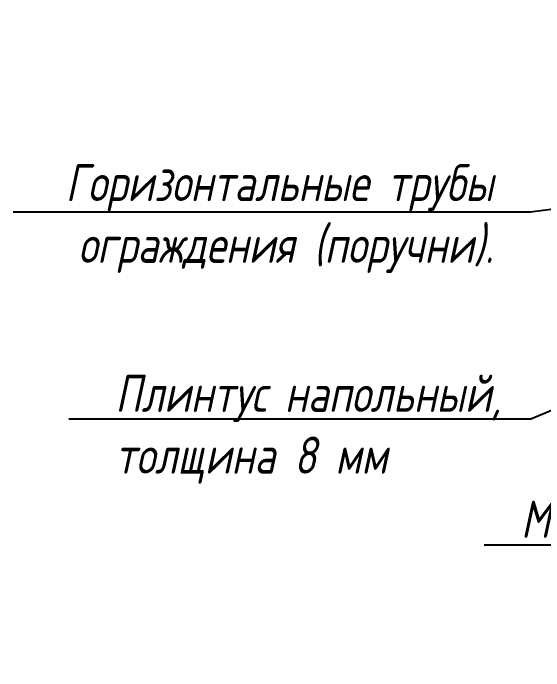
# Model space of a CAD drawing. Header units: millimetres. Extents: x 4247 to 622543, y -201358 to 142419.
# Drawn here: x 271969 to 273403, y -166121 to -164345 of the extents above; entities that cross this region are included whole.
import ezdxf
from ezdxf import colors
from ezdxf.entities.mleader import LeaderData, LeaderLine
from ezdxf.math import Vec2, Vec3

# ---------------------------------------------------------------- set-up
doc = ezdxf.new("R2010")
doc.units = ezdxf.units.MM
doc.linetypes.add('0', pattern=[0])
doc.styles.add('ISOCPEUR_I', font='isocpeui.ttf', dxfattribs={"width": 0.8, "height": 250})

msp = doc.modelspace()

# ---------------------------------------------------------------- leaders
at = {"color": 18, "linetype": '0', "lineweight": 9, "true_color": 0x000000}
ml = msp.add_multileader_mtext('Standard', dxfattribs=at)
ml.set_content('Горизонтальные трубы \\Pограждения (поручни).', color=7, style='ISOCPEUR_I')
ml.set_leader_properties(color=7, linetype='Continuous', lineweight=25)
ml.build(insert=Vec2(0, 0))
ml.multileader.update_dxf_attribs({"text_left_attachment_type": 6, "text_right_attachment_type": 6, "dogleg_length": 50, "arrow_head_size": 50})
ctx = ml.context
ctx.base_point, ctx.char_height, ctx.arrow_head_size, ctx.landing_gap_size, ctx.plane_origin = Vec3(272016.003, -164882.15), 100, 50, 50, Vec3(274084.995, -164344.549)
ctx.left_attachment, ctx.right_attachment, ctx.text_align_type = 6, 6, 2
notes = []
notes.append((ctx, [(0, (1, 1, 0), (273367.336, -164882.15), (-1, 0), 50, [(1, [(274084.995, -164344.549), (274084.995, -164788.549)], 0, [])])]))
ctx.mtext.insert, ctx.mtext.alignment, ctx.mtext.flow_direction = Vec3(273267.336, -164752.15), 3, 5
ml = msp.add_multileader_mtext('Standard', dxfattribs=at)
ml.set_content('Плинтус напольный, \\Pтолщина 8 мм ', color=7, style='ISOCPEUR_I')
ml.set_leader_properties(color=7, linetype='Continuous', lineweight=25)
ml.build(insert=Vec2(0, 0))
ml.multileader.update_dxf_attribs({"text_left_attachment_type": 6, "text_right_attachment_type": 6, "dogleg_length": 50, "arrow_head_size": 50})
ctx = ml.context
ctx.base_point, ctx.char_height, ctx.arrow_head_size, ctx.landing_gap_size, ctx.plane_origin = Vec3(272195.017, -165441.352), 100, 50, 50, Vec3(273818.148, -165133.853)
ctx.left_attachment, ctx.right_attachment = 6, 6
notes.append((ctx, [(0, (1, 1, 0), (273367.926, -165441.352), (-1, 0), 50, [(0, [(273789.213, -165261.837)], 0, [])])]))
ctx.mtext.insert, ctx.mtext.flow_direction = Vec3(272245.017, -165321.352), 5
ml = msp.add_multileader_mtext('Standard', dxfattribs=at)
ml.set_content('Монтажная пластина', color=7, style='ISOCPEUR_I')
ml.set_leader_properties(color=7, linetype='Continuous', lineweight=25)
ml.build(insert=Vec2(0, 0))
ml.multileader.update_dxf_attribs({"text_left_attachment_type": 6, "text_right_attachment_type": 6, "dogleg_length": 50, "arrow_head_size": 50})
ctx = ml.context
ctx.base_point, ctx.char_height, ctx.arrow_head_size, ctx.landing_gap_size, ctx.plane_origin = Vec3(273233.423, -165781.183), 100, 50, 50, Vec3(268373.678, -168835.543)
ctx.left_attachment, ctx.right_attachment, ctx.text_align_type = 6, 6, 2
notes.append((ctx, [(1, (1, 1, 0), (274498.393, -165781.183), (-1, 0), 50, [(2, [(274765.782, -165298.399), (275551.937, -165297.914)], 0, [])])]))
ctx.mtext.insert, ctx.mtext.alignment, ctx.mtext.flow_direction = Vec3(274398.393, -165661.183), 3, 5
for ctx, leaders in notes:
    for number, flags, end, landing, length, lines in leaders:
        leader = LeaderData()
        leader.index, (leader.has_last_leader_line, leader.has_dogleg_vector, leader.attachment_direction) = number, flags
        leader.last_leader_point, leader.dogleg_vector, leader.dogleg_length = Vec3(end), Vec3(landing), length
        for number, points, colour, breaks in lines:
            line = LeaderLine()
            line.index, line.vertices, line.color, line.breaks = number, Vec3.list(points), colors.encode_raw_color(colour), breaks
            leader.lines.append(line)
        ctx.leaders.append(leader)

doc.saveas('drawing.dxf')
